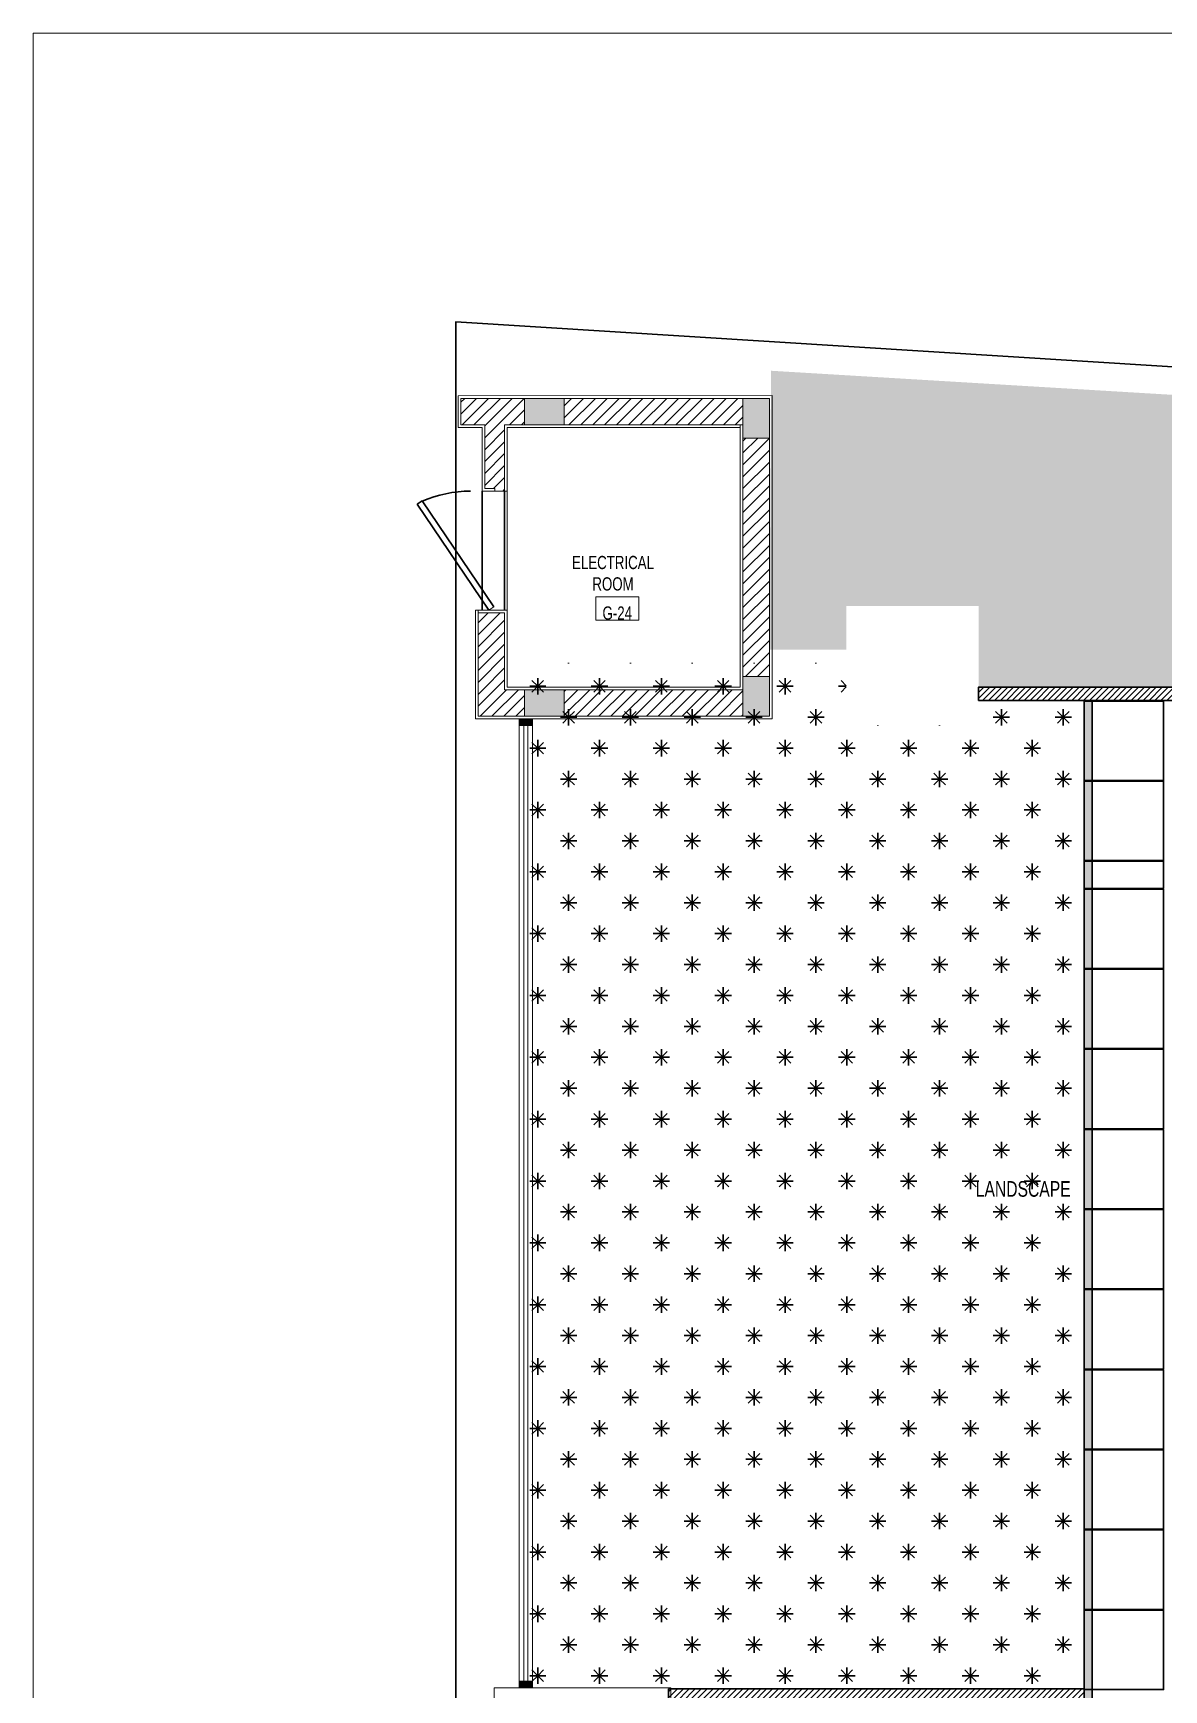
# Model space of a CAD drawing. Header units: millimetres. Extents: x -18512 to 101824, y -95768 to 52898.
# Drawn here: x 0 to 8541, y -56580 to -44068 of the extents above; entities that cross this region are included whole.
import ezdxf

# ---------------------------------------------------------------- set-up
doc = ezdxf.new("R2010")
doc.units = ezdxf.units.MM
doc.header["$LTSCALE"] = 25
doc.layers.get('Defpoints').update_dxf_attribs({"lineweight": 0})
for name, color, linetype, lineweight in [('A-ANNO-TEXT', 2, 'Continuous', 9), ('A-AREA-IDEN', 2, 'Continuous', 9), ('A-DOOR-OTLN', 6, 'Continuous', 30), ('A-GLAZ-CWMG', 51, 'Continuous', 9), ('A-TILES', 43, 'Continuous', 30), ('I-WALL', 2, 'Continuous', 9), ('S-COLS', 6, 'Continuous', 9), ('SP2D-17', 252, 'Continuous', 5)]:
    doc.layers.add(name, color=color, linetype=linetype, lineweight=lineweight)
for name, color, linetype in [('A-WALL-FNSH', 113, 'Continuous'), ('AR WALL HATCH', 8, 'Continuous'), ('SECTION', 6, 'Continuous')]:
    doc.layers.add(name, color=color, linetype=linetype)
doc.styles.add('Arial Narrow_3', font='fi_9001f.ttf', dxfattribs={"width": 0.75, "height": 117.993921})
doc.styles.add('Arial Narrow_4', font='fi_9001f.ttf', dxfattribs={"width": 0.75, "height": 147.492401})
pattern_1 = [(45.03891, (22778.52, 38768.036), (-44.931762, 44.87078), [])]

# ---------------------------------------------------------------- blocks, each defined once
blk = doc.blocks.new('Rectangular Mullion - 50 x 100mm-9278694-GROUND FLOOR PLAN_')
at = {"layer": 'A-GLAZ-CWMG'}
blk.add_hatch(color=256, dxfattribs=at).paths.add_polyline_path([(-50, 50), (0, 50), (0, -50), (-50, -50)], flags=0)
at = {"layer": 'A-GLAZ-CWMG', "color": 254}
for p, q in [((-50, 50), (0, 50)), ((-50, -50), (-50, 50)), ((0, 50), (0, -50)), ((0, -50), (-50, -50))]:
    blk.add_line(p, q, dxfattribs=at)
blk = doc.blocks.new('M_NAGA Room Tag - Room Tag-1756429-GROUND FLOOR PLAN')
at = {"layer": 'A-AREA-IDEN'}
for p, q in [((-3.25, 1.75), (-3.25, -1.75)), ((-3.25, 1.75), (3.25, 1.75)), ((3.25, 1.75), (3.25, -1.75)), ((-3.25, -1.75), (3.25, -1.75))]:
    blk.add_line(p, q, dxfattribs=at)

msp = doc.modelspace()

# ---------------------------------------------------------------- hatches: boundary and pattern name
at = {"layer": 'A-TILES', "ltscale": 25}
h = msp.add_hatch(dxfattribs=at)
h.set_pattern_fill('HTREECRS', color=9, scale=1500, style=0, pattern_type=2)
h.set_pattern_definition([(113.19859, (-190814, 56110.64), (-1500.00002, 2999.99999), [114.237, -11309.423]), (156.80141, (-190709, 56065.64), (-7499.99998, 3000.00007), [114.237, -11309.423]), (68.19859, (-190739, 55990.64), (1499.99996, 4500), [80.7775, -7996.97]), (128.65981, (-190679, 55915.64), (-1500, 1500.00001), [96.047, -9508.6395]), (30.96376, (-190754, 55870.64), (4499.99997, 3000.00004), [87.464, -8658.964]), (90, (-190754, 55765.6), (-1500, -6e-13), [105, -1395]), (351.8699, (-190859, 55780.64), (1500, 2e-05), [106.066, -10500.536]), (50.19443, (-190934, 55690.64), (5999.99999, 7500.00001), [117.154, -11598.221]), (308.65981, (-190994, 55765.64), (1500, -1500.00001), [96.047, -9508.6395]), (30.96376, (-191069, 55720.64), (4499.99997, 3000.00004), [87.464, -8658.964]), (279.46232, (-191084, 55810.64), (1499.99998, -7500), [91.2414, -9032.902]), (1e-14, (-191174, 55810.6), (-7e-13, 1500), [90, -1410]), (243.43495, (-191129, 55900.64), (1e-05, -1500), [100.623, -3253.479]), (341.56505, (-191219, 55930.64), (1500, 1e-07), [94.868, -4648.548]), (218.65981, (-191144, 55990.64), (-1500.00001, -1500), [96.047, -9508.6395]), (315, (-191204, 56050.6), (1500, 2e-13), [84.853, -2036.4675]), (198.43495, (-191114, 56080.64), (-3000, -1500), [94.868, -4648.548]), (260.53768, (-191099, 56170.64), (1e-05, -1500), [91.2414, -9032.902]), (167.47119, (-190964, 56140.64), (-7499.99999, 1500.00004), [138.293, -13691.0235]), (215.53768, (-190859, 56215.64), (-5999.99999, -4500.00003), [129.035, -12774.453]), (113.19859, (-190154, 56845.64), (-1500.00002, 2999.99999), [114.237, -11309.423]), (156.80141, (-190049, 56800.64), (-7499.99998, 3000.00007), [114.237, -11309.423]), (68.19859, (-190079, 56725.64), (1499.99996, 4500), [80.7775, -7996.97]), (128.65981, (-190019, 56650.64), (-1500, 1500.00001), [96.047, -9508.6395]), (30.96376, (-190094, 56605.64), (4499.99997, 3000.00004), [87.464, -8658.964]), (90, (-190094, 56500.6), (-1500, -6e-13), [105, -1395]), (351.8699, (-190199, 56515.64), (1500, 2e-05), [106.066, -10500.536]), (50.19443, (-190274, 56425.64), (5999.99999, 7500.00001), [117.154, -11598.221]), (308.65981, (-190334, 56500.64), (1500, -1500.00001), [96.047, -9508.6395]), (30.96376, (-190409, 56455.64), (4499.99997, 3000.00004), [87.464, -8658.964]), (279.46232, (-190424, 56545.64), (1499.99998, -7500), [91.2414, -9032.902]), (1e-14, (-190514, 56545.6), (-7e-13, 1500), [90, -1410]), (243.43495, (-190469, 56635.64), (1e-05, -1500), [100.623, -3253.479]), (341.56505, (-190559, 56665.64), (1500, 1e-07), [94.868, -4648.548]), (218.65981, (-190484, 56725.64), (-1500.00001, -1500), [96.047, -9508.6395]), (315, (-190544, 56785.6), (1500, 2e-13), [84.853, -2036.4675]), (198.43495, (-190454, 56815.64), (-3000, -1500), [94.868, -4648.548]), (260.53768, (-190439, 56905.64), (1e-05, -1500), [91.2414, -9032.902]), (167.47119, (-190304, 56875.64), (-7499.99999, 1500.00004), [138.293, -13691.0235]), (215.53768, (-190199, 56950.64), (-5999.99999, -4500.00003), [129.035, -12774.453]), (113.19859, (-190941.5, 56740.64), (-1500.00002, 2999.99999), [57.118, -11366.541]), (156.80141, (-190889, 56718.14), (-7499.99998, 3000.00007), [57.118, -11366.541]), (68.19859, (-190904, 56680.64), (1499.99996, 4500), [40.389, -8037.3585]), (128.65981, (-190874, 56643.14), (-1500, 1500.00001), [48.023, -9556.663]), (30.96376, (-190911.5, 56620.64), (4499.99997, 3000.00004), [43.732, -8702.696]), (90, (-190911.5, 56568.1), (-1500, -6e-13), [52.5, -1447.5]), (351.8699, (-190964, 56575.64), (1500, 2e-05), [53.033, -10553.569]), (50.19443, (-191001.5, 56530.64), (5999.99999, 7500.00001), [58.577, -11656.798]), (308.65981, (-191031.5, 56568.14), (1500, -1500.00001), [48.023, -9556.663]), (30.96376, (-191069, 56545.64), (4499.99997, 3000.00004), [43.732, -8702.696]), (279.46232, (-191076.5, 56590.64), (1499.99998, -7500), [45.621, -9078.523]), (1e-14, (-191121.5, 56590.6), (-7e-13, 1500), [45, -1455]), (243.43495, (-191099, 56635.64), (1e-05, -1500), [50.3115, -3303.79]), (341.56505, (-191144, 56650.64), (1500, 1e-07), [47.434, -4695.982]), (218.65981, (-191106.5, 56680.64), (-1500.00001, -1500), [48.023, -9556.663]), (315, (-191136.5, 56710.6), (1500, 2e-13), [42.426, -2078.894]), (198.43495, (-191091.5, 56725.64), (-3000, -1500), [47.434, -4695.982]), (260.53768, (-191084, 56770.64), (1e-05, -1500), [45.621, -9078.523]), (167.47119, (-191016.5, 56755.64), (-7499.99999, 1500.00004), [69.147, -13760.17]), (215.53768, (-190964, 56793.14), (-5999.99999, -4500.00003), [64.5174, -12838.9705]), (113.19859, (-190221.5, 56350.64), (-1500.00002, 2999.99999), [57.118, -11366.541]), (156.80141, (-190169, 56328.14), (-7499.99998, 3000.00007), [57.118, -11366.541]), (68.19859, (-190184, 56290.64), (1499.99996, 4500), [40.389, -8037.3585]), (128.65981, (-190154, 56253.14), (-1500, 1500.00001), [48.023, -9556.663]), (30.96376, (-190191.5, 56230.64), (4499.99997, 3000.00004), [43.732, -8702.696]), (90, (-190191.5, 56178.1), (-1500, -6e-13), [52.5, -1447.5]), (351.8699, (-190244, 56185.64), (1500, 2e-05), [53.033, -10553.569]), (50.19443, (-190281.5, 56140.64), (5999.99999, 7500.00001), [58.577, -11656.798]), (308.65981, (-190311.5, 56178.14), (1500, -1500.00001), [48.023, -9556.663]), (30.96376, (-190349, 56155.64), (4499.99997, 3000.00004), [43.732, -8702.696]), (279.46232, (-190356.5, 56200.64), (1499.99998, -7500), [45.621, -9078.523]), (1e-14, (-190401.5, 56200.6), (-7e-13, 1500), [45, -1455]), (243.43495, (-190379, 56245.64), (1e-05, -1500), [50.3115, -3303.79]), (341.56505, (-190424, 56260.64), (1500, 1e-07), [47.434, -4695.982]), (218.65981, (-190386.5, 56290.64), (-1500.00001, -1500), [48.023, -9556.663]), (315, (-190416.5, 56320.6), (1500, 2e-13), [42.426, -2078.894]), (198.43495, (-190371.5, 56335.64), (-3000, -1500), [47.434, -4695.982]), (260.53768, (-190364, 56380.64), (1e-05, -1500), [45.621, -9078.523]), (167.47119, (-190296.5, 56365.64), (-7499.99999, 1500.00004), [69.147, -13760.17]), (215.53768, (-190244, 56403.14), (-5999.99999, -4500.00003), [64.5174, -12838.9705]), (1e-14, (-190289, 56275.6), (-7e-13, 1500), [0, -1500]), (90, (-190281.5, 56268.1), (-1500, -6e-13), [15, -1485]), (1e-14, (-190296.5, 56268.1), (-7e-13, 1500), [15, -1485]), (270, (-190296.5, 56283.1), (1500, 4e-13), [15, -1485]), (180, (-190281.5, 56283.1), (5e-13, -1500), [15, -1485]), (9.46232, (-190371.5, 56268.14), (7500, 1499.99998), [45.621, -9078.523]), (303.69007, (-190326.5, 56343.14), (1500, -1500), [54.083, -5354.244]), (344.0546, (-190379, 56305.64), (6000, -1500.00002), [54.601, -10865.564]), (33.69007, (-190364, 56223.14), (1500, 1500), [54.083, -5354.244]), (59.03624, (-190326.5, 56193.14), (1500.00002, 3000), [43.732, -8702.696]), (90, (-190281.5, 56178.1), (-1500, -6e-13), [52.5, -1447.5]), (139.398705, (-190221.5, 56208.14), (-8999.99995, 7500.00005), [69.147, -13760.17]), (171.8699, (-190206.5, 56268.14), (-1500, -2e-05), [53.033, -10553.569]), (30.96376, (-190259, 56290.64), (4499.99997, 3000.00004), [43.732, -8702.696]), (71.56505, (-190281.5, 56298.14), (-1e-07, 1500), [71.151, -4672.265]), (71.56505, (-191001.5, 56688.14), (-1e-07, 1500), [71.151, -4672.265]), (30.96376, (-190979, 56680.64), (4499.99997, 3000.00004), [43.732, -8702.696]), (171.8699, (-190926.5, 56658.14), (-1500, -2e-05), [53.033, -10553.569]), (139.398705, (-190941.5, 56598.14), (-8999.99995, 7500.00005), [69.147, -13760.17]), (90, (-191001.5, 56568.1), (-1500, -6e-13), [52.5, -1447.5]), (59.03624, (-191046.5, 56583.14), (1500.00002, 3000), [43.732, -8702.696]), (33.69007, (-191084, 56613.14), (1500, 1500), [54.083, -5354.244]), (344.0546, (-191099, 56695.64), (6000, -1500.00002), [54.601, -10865.564]), (303.69007, (-191046.5, 56733.14), (1500, -1500), [54.083, -5354.244]), (9.46232, (-191091.5, 56658.14), (7500, 1499.99998), [45.621, -9078.523]), (180, (-191001.5, 56673.1), (5e-13, -1500), [15, -1485]), (270, (-191016.5, 56673.1), (1500, 4e-13), [15, -1485]), (1e-14, (-191016.5, 56658.1), (-7e-13, 1500), [15, -1485]), (90, (-191001.5, 56658.1), (-1500, -6e-13), [15, -1485]), (1e-14, (-191009, 56665.6), (-7e-13, 1500), [0, -1500]), (71.56505, (-190274, 56740.64), (-1e-07, 1500), [142.3025, -4601.114]), (30.96376, (-190229, 56725.64), (4499.99997, 3000.00004), [87.464, -8658.964]), (171.8699, (-190124, 56680.64), (-1500, -2e-05), [106.066, -10500.536]), (139.398705, (-190154, 56560.64), (-8999.99995, 7500.00005), [138.293, -13691.0235]), (90, (-190274, 56500.6), (-1500, -6e-13), [105, -1395]), (59.03624, (-190364, 56530.64), (1500.00002, 3000), [87.464, -8658.964]), (33.69007, (-190439, 56590.64), (1500, 1500), [108.1665, -5300.16]), (344.0546, (-190469, 56755.64), (6000, -1500.00002), [109.202, -10810.963]), (303.69007, (-190364, 56830.64), (1500, -1500), [108.1665, -5300.16]), (9.46232, (-190454, 56680.64), (7500, 1499.99998), [91.2414, -9032.902]), (180, (-190274, 56710.6), (5e-13, -1500), [30, -1470]), (270, (-190304, 56710.6), (1500, 4e-13), [30, -1470]), (1e-14, (-190304, 56680.6), (-7e-13, 1500), [30, -1470]), (90, (-190274, 56680.6), (-1500, -6e-13), [30, -1470]), (1e-14, (-190289, 56695.6), (-7e-13, 1500), [0, -1500]), (1e-14, (-190949, 55960.6), (-7e-13, 1500), [0, -1500]), (90, (-190934, 55945.6), (-1500, -6e-13), [30, -1470]), (1e-14, (-190964, 55945.6), (-7e-13, 1500), [30, -1470]), (270, (-190964, 55975.6), (1500, 4e-13), [30, -1470]), (180, (-190934, 55975.6), (5e-13, -1500), [30, -1470]), (9.46232, (-191114, 55945.64), (7500, 1499.99998), [91.2414, -9032.902]), (303.69007, (-191024, 56095.64), (1500, -1500), [108.1665, -5300.16]), (344.0546, (-191129, 56020.64), (6000, -1500.00002), [109.202, -10810.963]), (33.69007, (-191099, 55855.64), (1500, 1500), [108.1665, -5300.16]), (59.03624, (-191024, 55795.64), (1500.00002, 3000), [87.464, -8658.964]), (90, (-190934, 55765.6), (-1500, -6e-13), [105, -1395]), (139.398705, (-190814, 55825.64), (-8999.99995, 7500.00005), [138.293, -13691.0235]), (171.8699, (-190784, 55945.64), (-1500, -2e-05), [106.066, -10500.536]), (30.96376, (-190889, 55990.64), (4499.99997, 3000.00004), [87.464, -8658.964]), (71.56505, (-190934, 56005.64), (-1e-07, 1500), [142.3025, -4601.114])])
h.paths.add_polyline_path([(33132.9, -49650.4), (33127.9, -49650.4), (33132.9, -49650.4)])
edge = h.paths.add_edge_path()
edge.add_line((33127.9, -49650.4), (33127.9, -49649.9))
edge.add_arc((33129.2, -49650.1), 1.34, 169.27132, 190.72868)
h.paths.add_polyline_path([(9942.3, -49007.4), (9942.3, -49107.4), (16778.1, -49107.4), (16778.1, -48207.4), (17778.1, -48207.4), (17778.1, -49107.4), (28557.3, -49107.4), (28557.3, -47996.3), (5573.6, -46618), (5561.7, -48723.4), (6141.2, -48723.4), (6141.2, -48395.2), (7141.2, -48395.2), (7141.2, -49007.4)])
h = msp.add_hatch(dxfattribs=at)
h.set_pattern_fill('GRASS', color=9, scale=13, style=0)
h.set_pattern_definition([(90, (-191384, 55600.64), (-233.48666, 233.48666), [61.9125, -405.0608]), (45, (-191384, 55600.64), (-233.48666, 233.48666), [61.9125, -268.2875]), (135, (-191384, 55600.64), (-233.48666, -233.48666), [61.9125, -268.2875])])
h.paths.add_polyline_path([(6141.2, -49295.2), (6141.2, -48823.4), (3752.5, -48823.5), (3752.5, -56571.7), (7938.1, -56571.6), (7938.1, -49107.3), (7141.2, -49107.4), (7141.2, -49295.2)])
h = msp.add_hatch(dxfattribs=at)
h.set_pattern_fill('GRASS', color=9, scale=13, angle=90, style=0)
h.set_pattern_definition([(180, (-191384, 55600.64), (-233.48666, -233.48666), [61.9125, -405.0608]), (135, (-191384, 55600.64), (-233.48666, -233.48666), [61.9125, -268.2875]), (225, (-191384, 55600.64), (233.48666, -233.48666), [61.9125, -268.2875])])
h.paths.add_polyline_path([(6141.2, -49295.2), (6141.2, -48823.4), (3752.5, -48823.5), (3752.5, -56571.7), (7938.1, -56571.6), (7938.1, -49107.3), (7141.2, -49107.4), (7141.2, -49295.2)])
h = msp.add_hatch(dxfattribs=at)
h.set_pattern_fill('GRASS', color=9, scale=13, angle=180, style=0)
h.set_pattern_definition([(270, (-191384, 55600.64), (233.48666, -233.48666), [61.9125, -405.0608]), (225, (-191384, 55600.64), (233.48666, -233.48666), [61.9125, -268.2875]), (315, (-191384, 55600.64), (233.48666, 233.48666), [61.9125, -268.2875])])
h.paths.add_polyline_path([(6141.2, -49295.2), (6141.2, -48823.4), (3752.5, -48823.5), (3752.5, -56571.7), (7938.1, -56571.6), (7938.1, -49107.3), (7141.2, -49107.4), (7141.2, -49295.2)])
h = msp.add_hatch(dxfattribs=at)
h.set_pattern_fill('GRASS', color=9, scale=13, angle=270, style=0)
h.set_pattern_definition([(1e-14, (-191384, 55600.64), (233.48666, 233.48666), [61.9125, -405.0608]), (315, (-191384, 55600.64), (233.48666, 233.48666), [61.9125, -268.2875]), (45, (-191384, 55600.64), (-233.48666, 233.48666), [61.9125, -268.2875])])
h.paths.add_polyline_path([(6141.2, -49295.2), (6141.2, -48823.4), (3752.5, -48823.5), (3752.5, -56571.7), (7938.1, -56571.6), (7938.1, -49107.3), (7141.2, -49107.4), (7141.2, -49295.2)])
h = msp.add_hatch(dxfattribs=at)
h.set_pattern_fill('ANSI31', color=9, scale=10, style=0)
h.set_pattern_definition([(45, (-191384.003, 55600.635), (-22.4506403, 22.4506403), [])])
h.paths.add_polyline_path([(9942.3, -49107.4), (7141.2, -49107.4), (7141.2, -49007.4), (9942.3, -49007.4)])
msp.add_hatch(color=9, dxfattribs=at).paths.add_polyline_path([(7938.1, -49107.4), (7998.1, -49107.4), (7998.1, -56672.4), (7938.1, -56672.4)])
h = msp.add_hatch(dxfattribs=at)
h.set_pattern_fill('ANSI31', color=9, scale=10, style=0)
h.set_pattern_definition([(45, (-192184.004, 54984.35), (-22.4506403, 22.4506403), [])])
h.paths.add_polyline_path([(4798.1, -56571.6), (7938.1, -56571.6), (7938.1, -56671.6), (4798.1, -56671.6)])
at = {"layer": 'AR WALL HATCH', "lineweight": 5, "ltscale": 25}
h = msp.add_hatch(dxfattribs=at)
h.set_pattern_fill('ANSI31', color=256, scale=20, angle=0.03891, style=0)
h.set_pattern_definition(pattern_1)
h.paths.add_polyline_path([(3371.4, -46826.9), (3371.4, -47026.9), (3231.4, -47026.9), (3231.4, -46826.9)], flags=0)
h = msp.add_hatch(dxfattribs=at)
h.set_pattern_fill('ANSI31', color=256, scale=20, angle=0.03891, style=0)
h.set_pattern_definition(pattern_1)
h.paths.add_polyline_path([(3361.4, -46826.9), (3711.4, -46826.9), (3711.4, -47026.9), (3361.4, -47026.9)], flags=0)
h.paths.add_polyline_path([(4011.4, -46826.9), (5361.4, -46826.9), (5361.4, -47026.9), (4011.4, -47026.9), (4011.4, -46978.1)], flags=0)
h = msp.add_hatch(dxfattribs=at)
h.set_pattern_fill('ANSI31', color=256, scale=20, angle=0.03891, style=0)
h.set_pattern_definition(pattern_1)
h.paths.add_polyline_path([(3561.4, -47026.9), (3561.4, -47526.9), (3486.4, -47526.9), (3486.4, -47506.9), (3411.4, -47506.9), (3411.4, -47026.9)], flags=0)
h = msp.add_hatch(dxfattribs=at)
h.set_pattern_fill('ANSI31', color=256, scale=20, angle=0.03891, style=0)
h.set_pattern_definition(pattern_1)
h.paths.add_polyline_path([(5561.4, -47126.9), (5561.4, -48926.9), (5361.4, -48926.9), (5361.4, -47126.9), (5371.5, -47126.9)], flags=0)
h = msp.add_hatch(dxfattribs=at)
h.set_pattern_fill('ANSI31', color=256, scale=20, angle=0.03891, style=0)
h.set_pattern_definition(pattern_1)
h.paths.add_polyline_path([(3561.4, -48446.9), (3561.4, -49026.9), (3361.4, -49026.9), (3361.4, -48446.9)], flags=0)
h = msp.add_hatch(dxfattribs=at)
h.set_pattern_fill('ANSI31', color=256, scale=20, angle=0.03891, style=0)
h.set_pattern_definition(pattern_1)
h.paths.add_polyline_path([(4590.2, -49026.9), (5361.4, -49026.9), (5361.4, -49226.9), (4011.4, -49226.9), (4011.4, -49026.9)], flags=0)
h.paths.add_polyline_path([(3711.4, -49026.9), (3711.4, -49226.9), (3361.4, -49226.9), (3361.4, -49026.9), (3561.4, -49026.9)], flags=0)
at = {"layer": 'S-COLS'}
for points in [[(4011.4, -46826.9), (4011.4, -47026.9), (3711.4, -47026.9), (3711.4, -46826.9)], [(5361.4, -46826.9), (5561.4, -46826.9), (5561.4, -47126.9), (5361.4, -47126.9)], [(4011.4, -49026.9), (4011.4, -49226.9), (3711.4, -49226.9), (3711.4, -49026.9)], [(5561.4, -49226.9), (5361.4, -49226.9), (5361.4, -48926.9), (5561.4, -48926.9)]]:
    msp.add_hatch(color=252, dxfattribs=at).paths.add_polyline_path(points, flags=0)

# ---------------------------------------------------------------- linework, layer by layer
at = {"layer": 'A-DOOR-OTLN'}
for p, q in [((3391.4, -47526.9), (3391.4, -48426.9)), ((3559.6, -48427.1), (3559.6, -47526.9)), ((2900.8, -47626.4), (2937.7, -47601.4)), ((3442.8, -48426.9), (2900.8, -47626.4)), ((2937.7, -47601.4), (3479.7, -48401.9))]:
    msp.add_line(p, q, dxfattribs=at)
msp.add_arc((3303.4, -48426.9), 900, 90, 113.86139, dxfattribs=at)
at = {"layer": 'A-GLAZ-CWMG', "color": 254}
for p, q in [((3706.4, -49246.9), (3706.4, -56515.4)), ((3736.4, -56515.4), (3736.4, -49246.9)), ((3671.4, -56515.4), (3671.4, -49296.9)), ((3771.4, -56515.4), (3771.4, -49296.9))]:
    msp.add_line(p, q, dxfattribs=at)
at = {"layer": 'A-TILES', "color": 9, "ltscale": 25}
for points in [[(38193.1, -66666.6), (3193.1, -66666.6), (3193.1, -46248.2), (31673.2, -48035.7), (38193.1, -48666.6)], [(9942.3, -49107.4), (7141.2, -49107.4), (7141.2, -49007.4), (9942.3, -49007.4)], [(7938.1, -56672.4), (7998.1, -56672.4), (7998.1, -49107.4), (7938.1, -49107.4)], [(8538.1, -49112.4), (7938.1, -49112.4), (7938.1, -49712.4), (8538.1, -49712.4)], [(8538.1, -49717.4), (7938.1, -49717.4), (7938.1, -50317.4), (8538.1, -50317.4)], [(8538.1, -50322.4), (7938.1, -50322.4), (7938.1, -50527.4), (8538.1, -50527.4)], [(8538.1, -50532.4), (7938.1, -50532.4), (7938.1, -51132.4), (8538.1, -51132.4)], [(8538.1, -51137.4), (7938.1, -51137.4), (7938.1, -51737.4), (8538.1, -51737.4)], [(8538.1, -51742.4), (7938.1, -51742.4), (7938.1, -52342.4), (8538.1, -52342.4)], [(8538.1, -52347.4), (7938.1, -52347.4), (7938.1, -52947.4), (8538.1, -52947.4)], [(8538.1, -52952.4), (7938.1, -52952.4), (7938.1, -53552.4), (8538.1, -53552.4)], [(8538.1, -53557.4), (7938.1, -53557.4), (7938.1, -54157.4), (8538.1, -54157.4)], [(8538.1, -54162.4), (7938.1, -54162.4), (7938.1, -54762.4), (8538.1, -54762.4)], [(8538.1, -54767.4), (7938.1, -54767.4), (7938.1, -55367.4), (8538.1, -55367.4)], [(8538.1, -55372.4), (7938.1, -55372.4), (7938.1, -55972.4), (8538.1, -55972.4)], [(4798.1, -56571.6), (7938.1, -56571.6), (7938.1, -56671.6), (4798.1, -56671.6)]]:
    msp.add_lwpolyline(points, close=True, dxfattribs=at)
msp.add_lwpolyline([(7938.1, -56576.6), (7938.1, -56577.4), (8538.1, -56577.4), (8538.1, -55977.4), (7938.1, -55977.4), (7938.1, -56476.6)], dxfattribs=at)
at = {"layer": 'A-WALL-FNSH', "color": 7, "lineweight": 13}
for p, q in [((3481.4, -56565.4), (4816.4, -56565.4)), ((3481.4, -56815.4), (3481.4, -56565.4)), ((4816.4, -56565.4), (4816.4, -56815.4))]:
    msp.add_line(p, q, dxfattribs=at)
at = {"layer": 'Defpoints', "color": 6}
msp.add_lwpolyline([(0, -44068.3), (44100.1, -44068.3), (44100.1, -69918.3), (0, -69918.3)], close=True, dxfattribs=at)
at = {"layer": 'I-WALL'}
for p, q in [((3231.4, -47026.9), (3231.4, -46826.9)), ((3231.4, -46826.9), (5561.4, -46826.9)), ((5361.4, -46826.9), (5361.4, -49226.9)), ((5561.4, -46826.9), (5561.4, -49226.9)), ((3231.4, -47026.9), (3411.4, -47026.9)), ((3411.4, -47506.9), (3411.4, -47026.9)), ((3561.4, -47526.9), (3561.4, -47026.9)), ((3561.4, -47026.9), (5361.4, -47026.9)), ((3486.4, -47526.9), (3391.4, -47526.9)), ((3486.4, -47506.9), (3411.4, -47506.9)), ((3486.4, -47506.9), (3486.4, -47526.9)), ((3581.4, -47526.9), (3486.4, -47526.9)), ((3361.4, -48426.9), (3361.4, -49226.9)), ((3361.4, -48446.9), (3561.4, -48446.9)), ((3561.4, -48446.9), (3561.4, -49026.9)), ((3561.4, -49026.9), (5361.4, -49026.9)), ((3361.4, -49226.9), (5561.4, -49226.9))]:
    msp.add_line(p, q, dxfattribs=at)
at = {"layer": 'SECTION', "color": 4, "linetype": 'Continuous', "ltscale": 5, "const_width": 1}
msp.add_lwpolyline([(4816.4, -58605.4), (3481.4, -58605.4), (3481.4, -56565.4), (4816.4, -56565.4)], close=True, dxfattribs=at)
at = {"layer": 'SP2D-17', "color": 252, "lineweight": 13}
for p, q in [((3211.4, -46806.9), (5581.4, -46805.3)), ((3211.4, -47046.9), (3211.4, -46806.9)), ((5581.4, -46805.3), (5581.4, -49246.9)), ((3391.4, -47046.9), (3211.4, -47046.9)), ((3391.4, -47526.9), (3391.4, -47046.9)), ((5341.4, -47046.9), (3581.4, -47046.9)), ((5341.4, -49006.9), (5341.4, -47046.9)), ((3341.4, -49246.9), (3341.4, -48426.9)), ((3341.4, -48426.9), (3581.4, -48426.9)), ((3581.4, -48426.9), (3581.4, -49006.9)), ((3581.4, -49006.9), (5341.4, -49006.9)), ((5581.4, -49246.9), (3341.4, -49246.9))]:
    msp.add_line(p, q, dxfattribs=at)
at = {"layer": 'SP2D-17', "color": 252}
for p, q in [((3711.4, -47026.9), (3711.4, -46826.9)), ((4011.4, -46826.9), (4011.4, -47026.9)), ((5341.4, -47026.9), (5341.4, -47046.9)), ((3581.4, -47046.9), (3581.4, -47526.9)), ((5561.4, -47126.9), (5361.4, -47126.9)), ((3581.4, -48426.9), (3581.4, -47526.9)), ((3479.7, -48401.9), (3442.8, -48426.9)), ((3711.4, -49226.9), (3711.4, -49026.9)), ((4011.4, -49026.9), (4011.4, -49226.9)), ((5361.4, -48926.9), (5561.4, -48926.9)), ((3681.4, -49246.9), (3781.4, -49246.9))]:
    msp.add_line(p, q, dxfattribs=at)

# ---------------------------------------------------------------- block references
at = {"layer": 'A-AREA-IDEN', "lineweight": 18, "xscale": -49.99999999999998, "yscale": 49.99999999999998, "zscale": 49.99999999999998, "rotation": 180.0389092265627}
msp.add_blockref('M_NAGA Room Tag - Room Tag-1756429-GROUND FLOOR PLAN', (4412.5, -48413.7), dxfattribs=at)
at = {"layer": 'A-GLAZ-CWMG', "color": 254, "extrusion": (0, 0, -1), "xscale": -1, "rotation": 90}
for p in [(-3721.4, -49296.9), (-3721.4, -56565.4)]:
    msp.add_blockref('Rectangular Mullion - 50 x 100mm-9278694-GROUND FLOOR PLAN_', p, dxfattribs=at)

# ---------------------------------------------------------------- texts
at = {"layer": 'A-ANNO-TEXT', "color": 7, "insert": (7119.7, -52857.5), "char_height": 117.99, "width": 717.12, "attachment_point": 7, "line_spacing_factor": 0.968573, "style": 'Arial Narrow_3'}
msp.add_mtext('LANDSCAPE', dxfattribs=at)
at = {"layer": 'A-AREA-IDEN', "lineweight": 18, "char_height": 100, "width": 747, "attachment_point": 8, "rotation": 0.03891, "line_spacing_factor": 0.968573, "style": 'Arial Narrow_4'}
for s, insert in [('ELECTRICAL\\PROOM', (4379.9, -48279)), ('G-24', (4412.2, -48499.3))]:
    msp.add_mtext(s, dxfattribs=dict(at, insert=insert))

doc.saveas('drawing.dxf')
